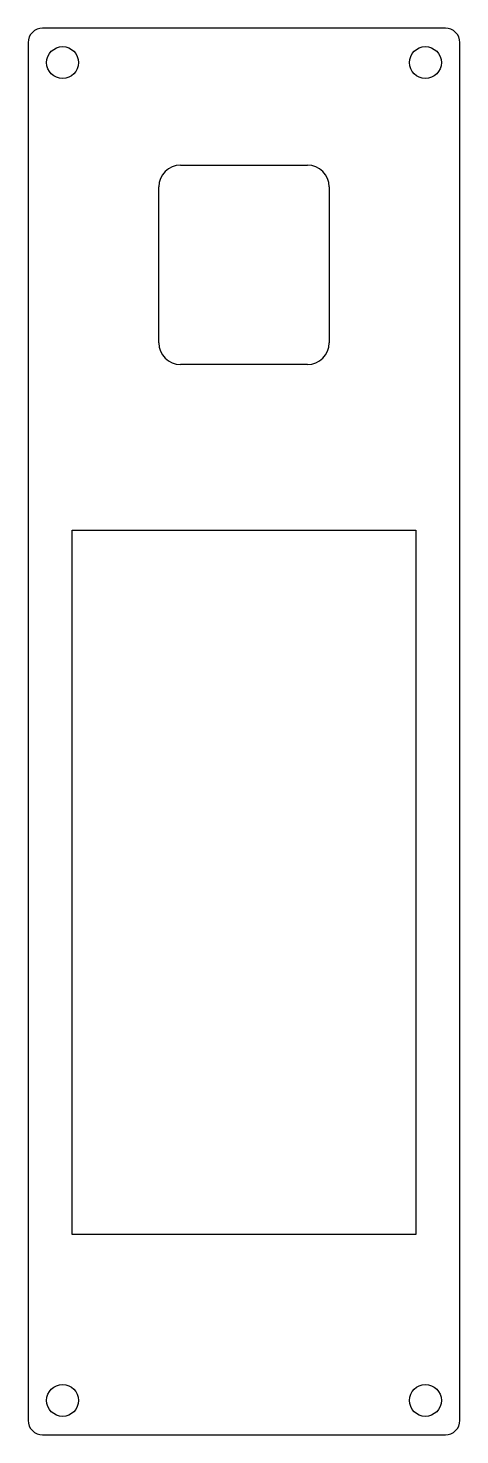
# Model space of a CAD drawing. Header units: millimetres. Extents: x 0 to 29.8, y 0 to 97.
import ezdxf

# ---------------------------------------------------------------- set-up
doc = ezdxf.new("R2010")
doc.units = ezdxf.units.MM
doc.layers.get('0').update_dxf_attribs({"lineweight": 25, "true_color": 0xffffff})

msp = doc.modelspace()

# ---------------------------------------------------------------- linework, layer by layer
for p, q in [((28.75, 97), (1, 97)), ((0, 96), (0, 1)), ((29.75, 1), (29.75, 96)), ((10.5, 87.55), (19.25, 87.55)), ((9, 75.3), (9, 86.05)), ((20.75, 86.05), (20.75, 75.3)), ((19.25, 73.8), (10.5, 73.8)), ((3.025, 62.375), (26.725, 62.375)), ((3.025, 13.825), (3.025, 62.375)), ((26.725, 62.375), (26.725, 13.825)), ((26.725, 13.825), (3.025, 13.825)), ((1, 0), (28.75, 0))]:
    msp.add_line(p, q)
for centre in [(2.375, 94.625), (27.375, 94.625), (2.375, 2.375), (27.375, 2.375)]:
    msp.add_circle(centre, 1.1)
for centre, radius, start, end in [((1, 96), 1, 90, 180), ((28.75, 96), 1, 0, 90), ((10.5, 86.05), 1.5, 90, 180), ((19.25, 86.05), 1.5, 0, 90), ((10.5, 75.3), 1.5, 180, 270), ((19.25, 75.3), 1.5, 270, 360), ((1, 1), 1, 180, 270), ((28.75, 1), 1, 270, 0)]:
    msp.add_arc(centre, radius, start, end)

doc.saveas('drawing.dxf')
